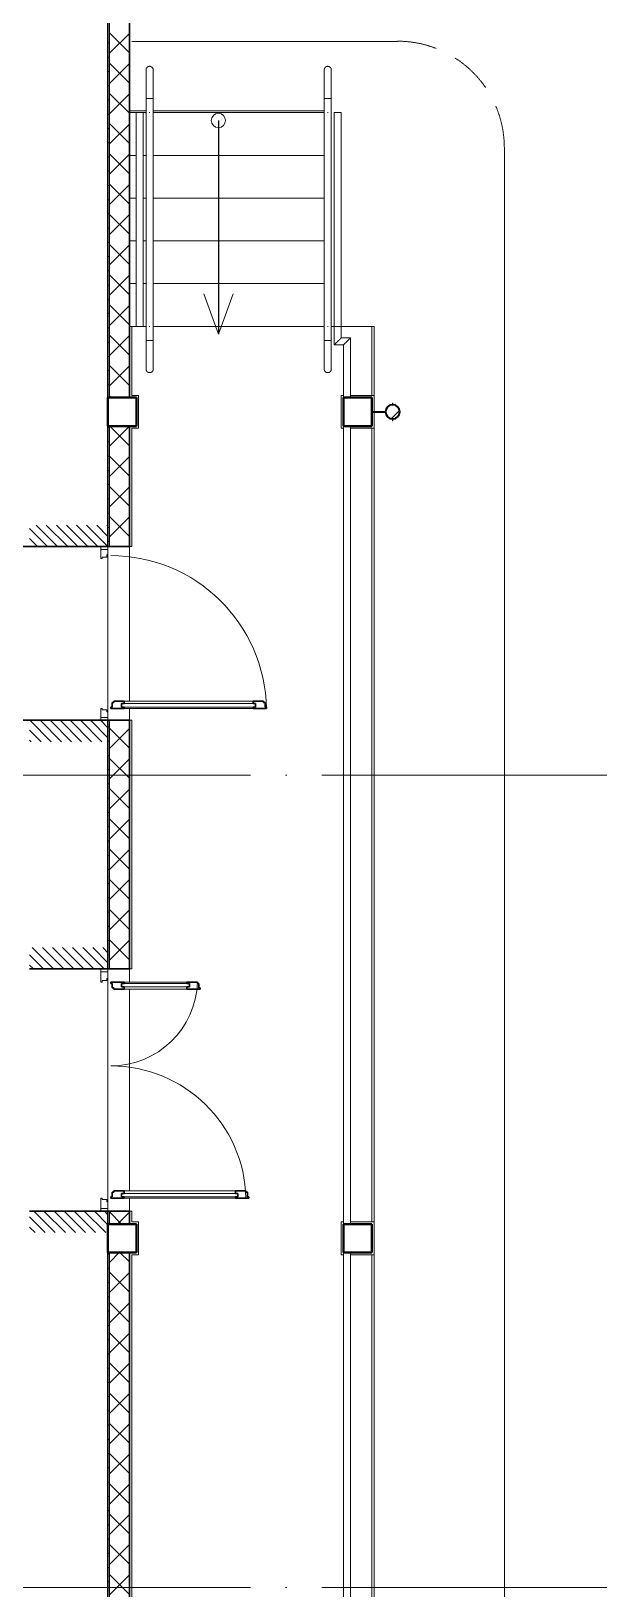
# Model space of a CAD drawing. Header units: millimetres. Extents: x -259809 to 472825, y -397243 to 31861.
# Drawn here: x -4845 to -806, y -337242 to -326310 of the extents above; entities that cross this region are included whole.
import ezdxf

# ---------------------------------------------------------------- set-up
doc = ezdxf.new("R2010")
doc.units = ezdxf.units.MM
for name, pattern in [('ADSK_Линия сетки', [25, 20, -2.5, 0, -2.5]), ('ADSK_Сверху', [450, 300, -150]), ('ADSK_Штриховая_ш2 п1_5', [4.5, 3, -1.5])]:
    doc.linetypes.add(name, pattern=pattern)
for name, color, linetype, lineweight in [('Аннотация', 252, 'Continuous', 18), ('Двери', 252, 'Continuous', 9), ('Лестницы', 252, 'Continuous', 9), ('Линии', 7, 'Continuous', 9), ('Несущие колонны', 252, 'Continuous', 18), ('Обобщенные модели', 252, 'Continuous', 18), ('Ограждение', 252, 'Continuous', 9), ('Оси', 252, 'Continuous', 9), ('Перекрытие', 252, 'Continuous', 18), ('Стены внутренние', 252, 'Continuous', 18), ('Стены наружные', 252, 'Continuous', 18), ('Стены штриховка', 7, 'Continuous', 9)]:
    doc.layers.add(name, color=color, linetype=linetype, lineweight=lineweight)
doc.layers.add('Двери открывание', color=7, linetype='Continuous', lineweight=9, true_color=0xc0c0c0)
doc.layers.add('Узлы', color=252, linetype='Continuous')

# ---------------------------------------------------------------- blocks, each defined once
blk = doc.blocks.new('1 этаж')
at = {"layer": 'Двери', "lineweight": 18, "true_color": 0x636466}
h = blk.add_hatch(dxfattribs=at)
h.set_pattern_fill('FP_2', color=251, angle=-90, style=0, pattern_type=2)
h.set_pattern_definition([(315, (-4580.8, 22274.687), (35.3553, 35.3553), [])])
h.paths.add_polyline_path([(-4856, 21390), (-4306, 21390), (-4306, 21540), (-4856, 21540)])
h.paths.add_polyline_path([(-4856, 22760), (-4306, 22760), (-4306, 22910), (-4856, 22910)])
h = blk.add_hatch(dxfattribs=at)
h.set_pattern_fill('FP_2', color=251, angle=-90, style=0, pattern_type=2)
h.set_pattern_definition([(315, (-4580.8, 19069.687), (35.3553, 35.3553), [])])
h.paths.add_polyline_path([(-4856, 17945), (-4306, 17945), (-4306, 18095), (-4856, 18095)])
h.paths.add_polyline_path([(-4341, 19795), (-4306, 19795), (-4306, 19945), (-4856, 19945), (-4856, 19795)])
at = {"layer": 'Обобщенные модели', "lineweight": 9, "true_color": 0x636466}
h = blk.add_hatch(dxfattribs=at)
h.set_pattern_fill('FP_7', color=251, style=0, pattern_type=2)
h.set_pattern_definition([(45, (-32119.82, 94.42), (-106.066, 106.066), [])])
h.paths.add_polyline_path([(-2309, 23655), (-2296, 23656), (-2284, 23661), (-2273, 23669), (-2266, 23680), (-2261, 23692), (-2259, 23705), (-2261, 23718), (-2266, 23730), (-2273, 23740), (-2284, 23748), (-2296, 23753), (-2309, 23755), (-2322, 23753), (-2334, 23748), (-2344, 23740), (-2352, 23730), (-2357, 23718), (-2359, 23705), (-2357, 23692), (-2352, 23680), (-2344, 23669), (-2334, 23661), (-2322, 23656)])
at = {"layer": 'Аннотация', "color": 251, "lineweight": 20, "true_color": 0x636466}
for q in [(-3633, 24532), (-3428, 24532)]:
    blk.add_line((-3531, 24250), q, dxfattribs=at)
blk.add_circle((-3531, 25750), 50, dxfattribs=at)
at = {"layer": 'Двери', "color": 251, "linetype": 'ADSK_Штриховая_ш2 п1_5', "true_color": 0x636466}
for p, q in [((-4306, 22760), (-4306, 22910)), ((-4856, 22760), (-4306, 22760)), ((-4306, 21540), (-4856, 21540)), ((-4306, 21390), (-4306, 21540)), ((-4306, 19795), (-4306, 19945)), ((-4856, 19795), (-4306, 19795)), ((-4306, 18095), (-4856, 18095)), ((-4306, 17945), (-4306, 18095))]:
    blk.add_line(p, q, dxfattribs=at)
at = {"layer": 'Двери', "color": 251, "true_color": 0x636466}
for p, q in [((-4306, 22760), (-4356, 22760)), ((-4356, 22760), (-4356, 22740)), ((-4356, 22740), (-4306, 22740)), ((-4306, 22740), (-4356, 22740)), ((-4356, 22740), (-4356, 22676)), ((-4306, 22740), (-4306, 22760)), ((-4306, 22701), (-4306, 22740)), ((-4356, 22676), (-4347, 22676)), ((-4347, 22676), (-4347, 22686)), ((-4347, 22686), (-4315, 22686)), ((-4315, 22686), (-4315, 22701)), ((-4315, 22701), (-4306, 22701)), ((-4210, 21657), (-3270, 21657)), ((-4210, 21633), (-4210, 21657)), ((-3288, 21674), (-4192, 21674)), ((-3270, 21657), (-3270, 21633)), ((-4347, 21624), (-4356, 21624)), ((-4356, 21624), (-4356, 21560)), ((-4306, 21560), (-4356, 21560)), ((-4356, 21560), (-4356, 21540)), ((-4356, 21560), (-4306, 21560)), ((-4356, 21540), (-4306, 21540)), ((-4347, 21614), (-4347, 21624)), ((-4315, 21614), (-4347, 21614)), ((-4315, 21599), (-4315, 21614)), ((-4306, 21599), (-4315, 21599)), ((-4306, 21560), (-4306, 21599)), ((-4306, 21540), (-4306, 21560)), ((-3270, 21633), (-4210, 21633)), ((-4192, 21624), (-3288, 21624)), ((-4306, 19795), (-4356, 19795)), ((-4356, 19795), (-4356, 19775)), ((-4306, 19775), (-4306, 19795)), ((-4356, 19775), (-4306, 19775)), ((-4306, 19775), (-4356, 19775)), ((-4356, 19775), (-4356, 19703)), ((-4356, 19703), (-4347, 19703)), ((-4347, 19703), (-4347, 19713)), ((-4347, 19713), (-4315, 19713)), ((-4315, 19713), (-4315, 19728)), ((-4315, 19728), (-4306, 19728)), ((-4306, 19728), (-4306, 19775)), ((-4210, 19694), (-4210, 19670)), ((-3734, 19694), (-4210, 19694)), ((-3752, 19703), (-4192, 19703)), ((-3734, 19670), (-3734, 19694)), ((-4210, 19670), (-3734, 19670)), ((-4192, 19653), (-3752, 19653)), ((-4347, 18187), (-4356, 18187)), ((-4356, 18187), (-4356, 18115)), ((-4347, 18177), (-4347, 18187)), ((-4315, 18177), (-4347, 18177)), ((-4315, 18162), (-4315, 18177)), ((-4306, 18162), (-4315, 18162)), ((-4306, 18115), (-4306, 18162)), ((-4210, 18220), (-3394, 18220)), ((-4210, 18196), (-4210, 18220)), ((-3394, 18196), (-4210, 18196)), ((-3412, 18237), (-4192, 18237)), ((-4192, 18187), (-3412, 18187)), ((-3394, 18220), (-3394, 18196)), ((-4306, 18115), (-4356, 18115)), ((-4356, 18115), (-4356, 18095)), ((-4356, 18115), (-4306, 18115)), ((-4356, 18095), (-4306, 18095)), ((-4306, 18095), (-4306, 18115))]:
    blk.add_line(p, q, dxfattribs=at)
at = {"layer": 'Двери', "color": 251, "lineweight": 30, "true_color": 0x636466}
for p, q in [((-4276, 21665), (-4276, 21633)), ((-4266, 21665), (-4276, 21665)), ((-4192, 21674), (-4266, 21674)), ((-4266, 21674), (-4266, 21665)), ((-4192, 21657), (-4210, 21657)), ((-4210, 21657), (-4210, 21633)), ((-4192, 21674), (-4192, 21657)), ((-3214, 21674), (-3288, 21674)), ((-3288, 21674), (-3288, 21657)), ((-3288, 21657), (-3270, 21657)), ((-3270, 21657), (-3270, 21633)), ((-3214, 21665), (-3214, 21674)), ((-3204, 21665), (-3214, 21665)), ((-3204, 21633), (-3204, 21665)), ((-4276, 21633), (-4286, 21633)), ((-4286, 21633), (-4286, 21624)), ((-4286, 21624), (-4192, 21624)), ((-4210, 21633), (-4192, 21633)), ((-4192, 21633), (-4192, 21624)), ((-3288, 21633), (-3288, 21624)), ((-3270, 21633), (-3288, 21633)), ((-3288, 21624), (-3194, 21624)), ((-3194, 21633), (-3204, 21633)), ((-3194, 21624), (-3194, 21633)), ((-4192, 19703), (-4286, 19703)), ((-4286, 19703), (-4286, 19694)), ((-4286, 19694), (-4276, 19694)), ((-4276, 19694), (-4276, 19662)), ((-4210, 19694), (-4192, 19694)), ((-4210, 19670), (-4210, 19694)), ((-4192, 19694), (-4192, 19703)), ((-3678, 19703), (-3752, 19703)), ((-3752, 19694), (-3752, 19703)), ((-3734, 19694), (-3752, 19694)), ((-3734, 19670), (-3734, 19694)), ((-3678, 19694), (-3678, 19703)), ((-3668, 19694), (-3678, 19694)), ((-3668, 19662), (-3668, 19694)), ((-4276, 19662), (-4266, 19662)), ((-4266, 19662), (-4266, 19653)), ((-4266, 19653), (-4192, 19653)), ((-4192, 19670), (-4210, 19670)), ((-4192, 19653), (-4192, 19670)), ((-3752, 19670), (-3734, 19670)), ((-3752, 19653), (-3752, 19670)), ((-3752, 19653), (-3658, 19653)), ((-3658, 19662), (-3668, 19662)), ((-3658, 19653), (-3658, 19662)), ((-4276, 18196), (-4286, 18196)), ((-4286, 18196), (-4286, 18187)), ((-4286, 18187), (-4192, 18187)), ((-4276, 18228), (-4276, 18196)), ((-4266, 18228), (-4276, 18228)), ((-4192, 18237), (-4266, 18237)), ((-4266, 18237), (-4266, 18228)), ((-4192, 18220), (-4210, 18220)), ((-4210, 18220), (-4210, 18196)), ((-4210, 18196), (-4192, 18196)), ((-4192, 18237), (-4192, 18220)), ((-4192, 18196), (-4192, 18187)), ((-3338, 18237), (-3412, 18237)), ((-3412, 18237), (-3412, 18220)), ((-3412, 18220), (-3394, 18220)), ((-3412, 18196), (-3412, 18187)), ((-3394, 18196), (-3412, 18196)), ((-3412, 18187), (-3318, 18187)), ((-3394, 18220), (-3394, 18196)), ((-3338, 18228), (-3338, 18237)), ((-3328, 18228), (-3338, 18228)), ((-3328, 18196), (-3328, 18228)), ((-3318, 18196), (-3328, 18196)), ((-3318, 18187), (-3318, 18196))]:
    blk.add_line(p, q, dxfattribs=at)
at = {"layer": 'Двери открывание', "color": 251, "true_color": 0x636466}
for centre, radius, start, end in [((-4286, 21604), 1092, 1.0494, 90), ((-4286, 19723), 608, 270, 358.1149), ((-4286, 18167), 948, 1.2089, 90)]:
    blk.add_arc(centre, radius, start, end, dxfattribs=at)
at = {"layer": 'Лестницы', "color": 251, "true_color": 0x636466}
for p, q in [((-4109, 25505), (-4154, 25505)), ((-4109, 25505), (-4154, 25505)), ((-4039, 25505), (-4059, 25505)), ((-4039, 25505), (-4059, 25505)), ((-2789, 25505), (-3989, 25505)), ((-2789, 25505), (-3989, 25505)), ((-4109, 25205), (-4154, 25205)), ((-4109, 25205), (-4154, 25205)), ((-4039, 25205), (-4059, 25205)), ((-4039, 25205), (-4059, 25205)), ((-2789, 25205), (-3989, 25205)), ((-2789, 25205), (-3989, 25205)), ((-4109, 24905), (-4154, 24905)), ((-4109, 24905), (-4154, 24905)), ((-4039, 24905), (-4059, 24905)), ((-4039, 24905), (-4059, 24905)), ((-2789, 24905), (-3989, 24905)), ((-2789, 24905), (-3989, 24905)), ((-4109, 24605), (-4154, 24605)), ((-4109, 24605), (-4154, 24605)), ((-4039, 24605), (-4059, 24605)), ((-4039, 24605), (-4059, 24605)), ((-2789, 24605), (-3989, 24605)), ((-2789, 24605), (-3989, 24605)), ((-4109, 24305), (-4139, 24305)), ((-4039, 24305), (-4059, 24305)), ((-2789, 24305), (-3989, 24305))]:
    blk.add_line(p, q, dxfattribs=at)
at = {"layer": 'Линии', "color": 251, "linetype": 'ADSK_Сверху', "ltscale": 100, "true_color": 0x636466}
for p, q in [((-2274, 26305), (-4139, 26305)), ((-1525, 10755), (-1525, 25557))]:
    blk.add_line(p, q, dxfattribs=at)
at = {"layer": 'Линии', "color": 251, "linetype": 'ADSK_Сверху', "true_color": 0x636466}
blk.add_arc((-2274, 25557), 749, 0, 90, dxfattribs=at)
at = {"layer": 'Несущие колонны', "color": 251, "lineweight": 40, "true_color": 0x636466}
for p, q in [((-4106, 23805), (-4306, 23805)), ((-4306, 23805), (-4306, 23605)), ((-4306, 23805), (-4106, 23805)), ((-4306, 23605), (-4306, 23805)), ((-4106, 23605), (-4106, 23805)), ((-4106, 23805), (-4106, 23605)), ((-2454, 23805), (-2654, 23805)), ((-2654, 23805), (-2654, 23605)), ((-2654, 23805), (-2454, 23805)), ((-2654, 23605), (-2654, 23805)), ((-2454, 23605), (-2454, 23805)), ((-2454, 23805), (-2454, 23605)), ((-4306, 23605), (-4106, 23605)), ((-4106, 23605), (-4306, 23605)), ((-2654, 23605), (-2454, 23605)), ((-2454, 23605), (-2654, 23605)), ((-4106, 18005), (-4306, 18005)), ((-4306, 18005), (-4306, 17805)), ((-4306, 18005), (-4106, 18005)), ((-4306, 17945), (-4306, 18005)), ((-4306, 17805), (-4306, 17945)), ((-4106, 17805), (-4106, 18005)), ((-4106, 18005), (-4106, 17805)), ((-2454, 18005), (-2654, 18005)), ((-2654, 18005), (-2654, 17805)), ((-2654, 18005), (-2454, 18005)), ((-2654, 17805), (-2654, 18005)), ((-2454, 17805), (-2454, 18005)), ((-2454, 18005), (-2454, 17805)), ((-4306, 17805), (-4106, 17805)), ((-4106, 17805), (-4306, 17805)), ((-2654, 17805), (-2454, 17805)), ((-2454, 17805), (-2654, 17805))]:
    blk.add_line(p, q, dxfattribs=at)
at = {"layer": 'Обобщенные модели', "color": 251, "true_color": 0x636466}
for p, q in [((-2308, 23767), (-2310, 23767)), ((-2310, 23767), (-2310, 23757)), ((-2308, 23767), (-2310, 23767)), ((-2310, 23767), (-2310, 23757)), ((-2308, 23767), (-2310, 23767)), ((-2310, 23767), (-2310, 23757)), ((-2308, 23767), (-2310, 23767)), ((-2310, 23767), (-2310, 23757)), ((-2310, 23755), (-2310, 23757)), ((-2308, 23755), (-2310, 23755)), ((-2308, 23757), (-2308, 23767)), ((-2308, 23757), (-2308, 23767)), ((-2308, 23757), (-2308, 23767)), ((-2308, 23757), (-2308, 23767)), ((-2308, 23757), (-2308, 23755)), ((-2361, 23708), (-2454, 23708)), ((-2454, 23701), (-2361, 23701)), ((-2361, 23706), (-2361, 23708)), ((-2361, 23701), (-2361, 23704)), ((-2310, 23653), (-2310, 23655)), ((-2310, 23655), (-2308, 23655)), ((-2310, 23653), (-2310, 23643)), ((-2310, 23653), (-2310, 23643)), ((-2310, 23653), (-2310, 23643)), ((-2310, 23653), (-2310, 23643)), ((-2310, 23643), (-2308, 23643)), ((-2310, 23643), (-2308, 23643)), ((-2310, 23643), (-2308, 23643)), ((-2310, 23643), (-2308, 23643)), ((-2308, 23655), (-2308, 23653)), ((-2308, 23643), (-2308, 23653)), ((-2308, 23643), (-2308, 23653)), ((-2308, 23643), (-2308, 23653)), ((-2308, 23643), (-2308, 23653))]:
    blk.add_line(p, q, dxfattribs=at)
for start, end in [(0, 180), (180, 0)]:
    blk.add_arc((-2309, 23705), 52, start, end, dxfattribs=at)
at = {"layer": 'Обобщенные модели', "color": 251, "lineweight": 40, "true_color": 0x636466}
for start, end in [(0, 180), (180, 0)]:
    blk.add_arc((-2309, 23705), 50, start, end, dxfattribs=at)
at = {"layer": 'Ограждение', "color": 251, "true_color": 0x636466}
for p, q in [((-4109, 25805), (-4059, 25805)), ((-4109, 25805), (-4109, 24305)), ((-4059, 25805), (-4059, 24305)), ((-4039, 25905), (-4039, 25804)), ((-3989, 25905), (-4039, 25905)), ((-4039, 25905), (-4039, 25805)), ((-4039, 25805), (-4039, 24305)), ((-4011, 25905), (-4016, 25905)), ((-4016, 25905), (-4014, 25905)), ((-4014, 25905), (-4011, 25905)), ((-3989, 25804), (-3989, 25905)), ((-3989, 25905), (-3989, 25805)), ((-3989, 25805), (-3989, 24305)), ((-2789, 25905), (-2789, 25804)), ((-2739, 25905), (-2789, 25905)), ((-2789, 25905), (-2789, 25805)), ((-2789, 25805), (-2789, 24305)), ((-2761, 25905), (-2766, 25905)), ((-2766, 25905), (-2764, 25905)), ((-2764, 25905), (-2761, 25905)), ((-2739, 25804), (-2739, 25905)), ((-2739, 25905), (-2739, 25805)), ((-2739, 25805), (-2739, 24305)), ((-2719, 25805), (-2669, 25805)), ((-2719, 25805), (-2719, 24305)), ((-2669, 25805), (-2669, 24305)), ((-4039, 25799), (-4039, 24299)), ((-3989, 24299), (-3989, 25799)), ((-2789, 25799), (-2789, 24299)), ((-2739, 24299), (-2739, 25799)), ((-4059, 24305), (-4109, 24305)), ((-4039, 24305), (-4039, 24205)), ((-4039, 24299), (-4039, 24205)), ((-3989, 24305), (-3989, 24205)), ((-3989, 24205), (-3989, 24299)), ((-2789, 24305), (-2789, 24205)), ((-2789, 24299), (-2789, 24205)), ((-2739, 24305), (-2739, 24205)), ((-2739, 24205), (-2739, 24299)), ((-2719, 24305), (-2719, 24175)), ((-2669, 24305), (-2719, 24305)), ((-2669, 24225), (-2669, 24305)), ((-3989, 24205), (-4039, 24205)), ((-4016, 24205), (-4011, 24205)), ((-4014, 24205), (-4016, 24205)), ((-4011, 24205), (-4014, 24205)), ((-2739, 24205), (-2789, 24205)), ((-2766, 24205), (-2761, 24205)), ((-2764, 24205), (-2766, 24205)), ((-2761, 24205), (-2764, 24205)), ((-2719, 24175), (-2654, 24175)), ((-2604, 24225), (-2669, 24225)), ((-2654, 24175), (-2654, 23805)), ((-2604, 23805), (-2604, 24225)), ((-2654, 23605), (-2654, 18005)), ((-2604, 18005), (-2604, 23605)), ((-2654, 17805), (-2654, 13285)), ((-2604, 13285), (-2604, 17805))]:
    blk.add_line(p, q, dxfattribs=at)
at = {"layer": 'Ограждение', "color": 251, "true_color": 0x636466, "flags": 128}
for points in [[(-4039, 26105), (-4039, 26106), (-4039, 26107), (-4039, 26108), (-4038, 26109), (-4038, 26110), (-4038, 26111), (-4038, 26112), (-4038, 26113), (-4037, 26113), (-4037, 26114), (-4036, 26115), (-4036, 26116), (-4035, 26117), (-4035, 26118), (-4034, 26119), (-4034, 26120), (-4033, 26120), (-4033, 26121), (-4032, 26122), (-4031, 26123), (-4030, 26123), (-4030, 26124), (-4029, 26125), (-4028, 26125), (-4027, 26126), (-4026, 26126), (-4026, 26127), (-4025, 26127), (-4024, 26128), (-4023, 26128), (-4022, 26128), (-4021, 26129), (-4020, 26129), (-4019, 26129), (-4018, 26129), (-4017, 26129), (-4016, 26130), (-4015, 26130), (-4014, 26130), (-4014, 26130)], [(-4014, 26130), (-4013, 26130), (-4012, 26130), (-4011, 26130), (-4010, 26129), (-4009, 26129), (-4008, 26129), (-4007, 26129), (-4006, 26128), (-4005, 26128), (-4004, 26128), (-4003, 26127), (-4002, 26127), (-4001, 26126), (-4001, 26126), (-4000, 26125), (-3999, 26125), (-3998, 26124), (-3997, 26123), (-3997, 26123), (-3996, 26122), (-3995, 26121), (-3995, 26121), (-3994, 26120), (-3993, 26119), (-3993, 26118), (-3992, 26117), (-3992, 26116), (-3991, 26116), (-3991, 26115), (-3991, 26114), (-3990, 26113), (-3990, 26112), (-3990, 26111), (-3989, 26110), (-3989, 26109), (-3989, 26108), (-3989, 26107), (-3989, 26106), (-3989, 26105), (-3989, 26105)], [(-2789, 26105), (-2789, 26106), (-2789, 26107), (-2789, 26108), (-2788, 26109), (-2788, 26110), (-2788, 26111), (-2788, 26112), (-2788, 26113), (-2787, 26113), (-2787, 26114), (-2786, 26115), (-2786, 26116), (-2785, 26117), (-2785, 26118), (-2784, 26119), (-2784, 26120), (-2783, 26120), (-2783, 26121), (-2782, 26122), (-2781, 26123), (-2780, 26123), (-2780, 26124), (-2779, 26125), (-2778, 26125), (-2777, 26126), (-2776, 26126), (-2776, 26127), (-2775, 26127), (-2774, 26128), (-2773, 26128), (-2772, 26128), (-2771, 26129), (-2770, 26129), (-2769, 26129), (-2768, 26129), (-2767, 26129), (-2766, 26130), (-2765, 26130), (-2764, 26130), (-2764, 26130)], [(-2764, 26130), (-2763, 26130), (-2762, 26130), (-2761, 26130), (-2760, 26129), (-2759, 26129), (-2758, 26129), (-2757, 26129), (-2756, 26128), (-2755, 26128), (-2754, 26128), (-2753, 26127), (-2752, 26127), (-2751, 26126), (-2751, 26126), (-2750, 26125), (-2749, 26125), (-2748, 26124), (-2747, 26123), (-2747, 26123), (-2746, 26122), (-2745, 26121), (-2745, 26121), (-2744, 26120), (-2743, 26119), (-2743, 26118), (-2742, 26117), (-2742, 26116), (-2741, 26116), (-2741, 26115), (-2741, 26114), (-2740, 26113), (-2740, 26112), (-2740, 26111), (-2739, 26110), (-2739, 26109), (-2739, 26108), (-2739, 26107), (-2739, 26106), (-2739, 26105), (-2739, 26105)], [(-4039, 25905), (-4039, 25913), (-4039, 25921), (-4039, 25929), (-4039, 25937), (-4039, 25944), (-4039, 25952), (-4039, 25960), (-4039, 25968), (-4039, 25975), (-4039, 25983), (-4039, 25990), (-4039, 25997), (-4039, 26004), (-4039, 26011), (-4039, 26018), (-4039, 26024), (-4039, 26030), (-4039, 26037), (-4039, 26042), (-4039, 26048), (-4039, 26054), (-4039, 26059), (-4039, 26064), (-4039, 26069), (-4039, 26073), (-4039, 26077), (-4039, 26081), (-4039, 26085), (-4039, 26088), (-4039, 26091), (-4039, 26094), (-4039, 26096), (-4039, 26098), (-4039, 26100), (-4039, 26102), (-4039, 26103), (-4039, 26104), (-4039, 26104), (-4039, 26105), (-4039, 26105)], [(-4039, 26105), (-4039, 26105), (-4039, 26104), (-4039, 26103), (-4039, 26102), (-4039, 26101), (-4039, 26099), (-4039, 26097), (-4039, 26095), (-4039, 26092), (-4039, 26089), (-4039, 26086), (-4039, 26082), (-4039, 26078), (-4039, 26074), (-4039, 26070), (-4039, 26065), (-4039, 26060), (-4039, 26055), (-4039, 26050), (-4039, 26044), (-4039, 26038), (-4039, 26032), (-4039, 26026), (-4039, 26019), (-4039, 26013), (-4039, 26006), (-4039, 25999), (-4039, 25992), (-4039, 25985), (-4039, 25977), (-4039, 25970), (-4039, 25962), (-4039, 25954), (-4039, 25947), (-4039, 25939), (-4039, 25931), (-4039, 25923), (-4039, 25915), (-4039, 25907), (-4039, 25905)], [(-3989, 25905), (-3989, 25913), (-3989, 25921), (-3989, 25929), (-3989, 25937), (-3989, 25944), (-3989, 25952), (-3989, 25960), (-3989, 25968), (-3989, 25975), (-3989, 25983), (-3989, 25990), (-3989, 25997), (-3989, 26004), (-3989, 26011), (-3989, 26018), (-3989, 26024), (-3989, 26030), (-3989, 26037), (-3989, 26042), (-3989, 26048), (-3989, 26054), (-3989, 26059), (-3989, 26064), (-3989, 26069), (-3989, 26073), (-3989, 26077), (-3989, 26081), (-3989, 26085), (-3989, 26088), (-3989, 26091), (-3989, 26094), (-3989, 26096), (-3989, 26098), (-3989, 26100), (-3989, 26102), (-3989, 26103), (-3989, 26104), (-3989, 26104), (-3989, 26105), (-3989, 26105)], [(-3989, 26105), (-3989, 26105), (-3989, 26104), (-3989, 26103), (-3989, 26102), (-3989, 26101), (-3989, 26099), (-3989, 26097), (-3989, 26095), (-3989, 26092), (-3989, 26089), (-3989, 26086), (-3989, 26082), (-3989, 26078), (-3989, 26074), (-3989, 26070), (-3989, 26065), (-3989, 26060), (-3989, 26055), (-3989, 26050), (-3989, 26044), (-3989, 26038), (-3989, 26032), (-3989, 26026), (-3989, 26019), (-3989, 26013), (-3989, 26006), (-3989, 25999), (-3989, 25992), (-3989, 25985), (-3989, 25977), (-3989, 25970), (-3989, 25962), (-3989, 25954), (-3989, 25947), (-3989, 25939), (-3989, 25931), (-3989, 25923), (-3989, 25915), (-3989, 25907), (-3989, 25905)], [(-2789, 25905), (-2789, 25913), (-2789, 25921), (-2789, 25929), (-2789, 25937), (-2789, 25944), (-2789, 25952), (-2789, 25960), (-2789, 25968), (-2789, 25975), (-2789, 25983), (-2789, 25990), (-2789, 25997), (-2789, 26004), (-2789, 26011), (-2789, 26018), (-2789, 26024), (-2789, 26030), (-2789, 26037), (-2789, 26042), (-2789, 26048), (-2789, 26054), (-2789, 26059), (-2789, 26064), (-2789, 26069), (-2789, 26073), (-2789, 26077), (-2789, 26081), (-2789, 26085), (-2789, 26088), (-2789, 26091), (-2789, 26094), (-2789, 26096), (-2789, 26098), (-2789, 26100), (-2789, 26102), (-2789, 26103), (-2789, 26104), (-2789, 26104), (-2789, 26105), (-2789, 26105)], [(-2789, 26105), (-2789, 26105), (-2789, 26104), (-2789, 26103), (-2789, 26102), (-2789, 26101), (-2789, 26099), (-2789, 26097), (-2789, 26095), (-2789, 26092), (-2789, 26089), (-2789, 26086), (-2789, 26082), (-2789, 26078), (-2789, 26074), (-2789, 26070), (-2789, 26065), (-2789, 26060), (-2789, 26055), (-2789, 26050), (-2789, 26044), (-2789, 26038), (-2789, 26032), (-2789, 26026), (-2789, 26019), (-2789, 26013), (-2789, 26006), (-2789, 25999), (-2789, 25992), (-2789, 25985), (-2789, 25977), (-2789, 25970), (-2789, 25962), (-2789, 25954), (-2789, 25947), (-2789, 25939), (-2789, 25931), (-2789, 25923), (-2789, 25915), (-2789, 25907), (-2789, 25905)], [(-2739, 25905), (-2739, 25913), (-2739, 25921), (-2739, 25929), (-2739, 25937), (-2739, 25944), (-2739, 25952), (-2739, 25960), (-2739, 25968), (-2739, 25975), (-2739, 25983), (-2739, 25990), (-2739, 25997), (-2739, 26004), (-2739, 26011), (-2739, 26018), (-2739, 26024), (-2739, 26030), (-2739, 26037), (-2739, 26042), (-2739, 26048), (-2739, 26054), (-2739, 26059), (-2739, 26064), (-2739, 26069), (-2739, 26073), (-2739, 26077), (-2739, 26081), (-2739, 26085), (-2739, 26088), (-2739, 26091), (-2739, 26094), (-2739, 26096), (-2739, 26098), (-2739, 26100), (-2739, 26102), (-2739, 26103), (-2739, 26104), (-2739, 26104), (-2739, 26105), (-2739, 26105)], [(-2739, 26105), (-2739, 26105), (-2739, 26104), (-2739, 26103), (-2739, 26102), (-2739, 26101), (-2739, 26099), (-2739, 26097), (-2739, 26095), (-2739, 26092), (-2739, 26089), (-2739, 26086), (-2739, 26082), (-2739, 26078), (-2739, 26074), (-2739, 26070), (-2739, 26065), (-2739, 26060), (-2739, 26055), (-2739, 26050), (-2739, 26044), (-2739, 26038), (-2739, 26032), (-2739, 26026), (-2739, 26019), (-2739, 26013), (-2739, 26006), (-2739, 25999), (-2739, 25992), (-2739, 25985), (-2739, 25977), (-2739, 25970), (-2739, 25962), (-2739, 25954), (-2739, 25947), (-2739, 25939), (-2739, 25931), (-2739, 25923), (-2739, 25915), (-2739, 25907), (-2739, 25905)], [(-4039, 24205), (-4039, 24197), (-4039, 24189), (-4039, 24181), (-4039, 24173), (-4039, 24165), (-4039, 24157), (-4039, 24149), (-4039, 24142), (-4039, 24134), (-4039, 24127), (-4039, 24119), (-4039, 24112), (-4039, 24105), (-4039, 24098), (-4039, 24092), (-4039, 24085), (-4039, 24079), (-4039, 24073), (-4039, 24067), (-4039, 24061), (-4039, 24056), (-4039, 24051), (-4039, 24046), (-4039, 24041), (-4039, 24036), (-4039, 24032), (-4039, 24028), (-4039, 24025), (-4039, 24021), (-4039, 24018), (-4039, 24016), (-4039, 24013), (-4039, 24011), (-4039, 24009), (-4039, 24008), (-4039, 24006), (-4039, 24006), (-4039, 24005), (-4039, 24005), (-4039, 24005)], [(-4039, 24005), (-4039, 24005), (-4039, 24005), (-4039, 24006), (-4039, 24007), (-4039, 24009), (-4039, 24010), (-4039, 24012), (-4039, 24015), (-4039, 24018), (-4039, 24020), (-4039, 24024), (-4039, 24027), (-4039, 24031), (-4039, 24035), (-4039, 24040), (-4039, 24044), (-4039, 24049), (-4039, 24054), (-4039, 24060), (-4039, 24065), (-4039, 24071), (-4039, 24077), (-4039, 24084), (-4039, 24090), (-4039, 24097), (-4039, 24103), (-4039, 24110), (-4039, 24118), (-4039, 24125), (-4039, 24132), (-4039, 24140), (-4039, 24147), (-4039, 24155), (-4039, 24163), (-4039, 24171), (-4039, 24179), (-4039, 24187), (-4039, 24195), (-4039, 24203), (-4039, 24205)], [(-3989, 24205), (-3989, 24197), (-3989, 24189), (-3989, 24181), (-3989, 24173), (-3989, 24165), (-3989, 24157), (-3989, 24149), (-3989, 24142), (-3989, 24134), (-3989, 24127), (-3989, 24119), (-3989, 24112), (-3989, 24105), (-3989, 24098), (-3989, 24092), (-3989, 24085), (-3989, 24079), (-3989, 24073), (-3989, 24067), (-3989, 24061), (-3989, 24056), (-3989, 24051), (-3989, 24046), (-3989, 24041), (-3989, 24036), (-3989, 24032), (-3989, 24028), (-3989, 24025), (-3989, 24021), (-3989, 24018), (-3989, 24016), (-3989, 24013), (-3989, 24011), (-3989, 24009), (-3989, 24008), (-3989, 24006), (-3989, 24006), (-3989, 24005), (-3989, 24005), (-3989, 24005)], [(-3989, 24005), (-3989, 24005), (-3989, 24005), (-3989, 24006), (-3989, 24007), (-3989, 24009), (-3989, 24010), (-3989, 24012), (-3989, 24015), (-3989, 24018), (-3989, 24020), (-3989, 24024), (-3989, 24027), (-3989, 24031), (-3989, 24035), (-3989, 24040), (-3989, 24044), (-3989, 24049), (-3989, 24054), (-3989, 24060), (-3989, 24065), (-3989, 24071), (-3989, 24077), (-3989, 24084), (-3989, 24090), (-3989, 24097), (-3989, 24103), (-3989, 24110), (-3989, 24118), (-3989, 24125), (-3989, 24132), (-3989, 24140), (-3989, 24147), (-3989, 24155), (-3989, 24163), (-3989, 24171), (-3989, 24179), (-3989, 24187), (-3989, 24195), (-3989, 24203), (-3989, 24205)], [(-2789, 24205), (-2789, 24197), (-2789, 24189), (-2789, 24181), (-2789, 24173), (-2789, 24165), (-2789, 24157), (-2789, 24149), (-2789, 24142), (-2789, 24134), (-2789, 24127), (-2789, 24119), (-2789, 24112), (-2789, 24105), (-2789, 24098), (-2789, 24092), (-2789, 24085), (-2789, 24079), (-2789, 24073), (-2789, 24067), (-2789, 24061), (-2789, 24056), (-2789, 24051), (-2789, 24046), (-2789, 24041), (-2789, 24036), (-2789, 24032), (-2789, 24028), (-2789, 24025), (-2789, 24021), (-2789, 24018), (-2789, 24016), (-2789, 24013), (-2789, 24011), (-2789, 24009), (-2789, 24008), (-2789, 24006), (-2789, 24006), (-2789, 24005), (-2789, 24005), (-2789, 24005)], [(-2789, 24005), (-2789, 24005), (-2789, 24005), (-2789, 24006), (-2789, 24007), (-2789, 24009), (-2789, 24010), (-2789, 24012), (-2789, 24015), (-2789, 24018), (-2789, 24020), (-2789, 24024), (-2789, 24027), (-2789, 24031), (-2789, 24035), (-2789, 24040), (-2789, 24044), (-2789, 24049), (-2789, 24054), (-2789, 24060), (-2789, 24065), (-2789, 24071), (-2789, 24077), (-2789, 24084), (-2789, 24090), (-2789, 24097), (-2789, 24103), (-2789, 24110), (-2789, 24118), (-2789, 24125), (-2789, 24132), (-2789, 24140), (-2789, 24147), (-2789, 24155), (-2789, 24163), (-2789, 24171), (-2789, 24179), (-2789, 24187), (-2789, 24195), (-2789, 24203), (-2789, 24205)], [(-2739, 24205), (-2739, 24197), (-2739, 24189), (-2739, 24181), (-2739, 24173), (-2739, 24165), (-2739, 24157), (-2739, 24149), (-2739, 24142), (-2739, 24134), (-2739, 24127), (-2739, 24119), (-2739, 24112), (-2739, 24105), (-2739, 24098), (-2739, 24092), (-2739, 24085), (-2739, 24079), (-2739, 24073), (-2739, 24067), (-2739, 24061), (-2739, 24056), (-2739, 24051), (-2739, 24046), (-2739, 24041), (-2739, 24036), (-2739, 24032), (-2739, 24028), (-2739, 24025), (-2739, 24021), (-2739, 24018), (-2739, 24016), (-2739, 24013), (-2739, 24011), (-2739, 24009), (-2739, 24008), (-2739, 24006), (-2739, 24006), (-2739, 24005), (-2739, 24005), (-2739, 24005)], [(-2739, 24005), (-2739, 24005), (-2739, 24005), (-2739, 24006), (-2739, 24007), (-2739, 24009), (-2739, 24010), (-2739, 24012), (-2739, 24015), (-2739, 24018), (-2739, 24020), (-2739, 24024), (-2739, 24027), (-2739, 24031), (-2739, 24035), (-2739, 24040), (-2739, 24044), (-2739, 24049), (-2739, 24054), (-2739, 24060), (-2739, 24065), (-2739, 24071), (-2739, 24077), (-2739, 24084), (-2739, 24090), (-2739, 24097), (-2739, 24103), (-2739, 24110), (-2739, 24118), (-2739, 24125), (-2739, 24132), (-2739, 24140), (-2739, 24147), (-2739, 24155), (-2739, 24163), (-2739, 24171), (-2739, 24179), (-2739, 24187), (-2739, 24195), (-2739, 24203), (-2739, 24205)], [(-4014, 23980), (-4015, 23980), (-4016, 23980), (-4017, 23980), (-4018, 23980), (-4019, 23980), (-4020, 23980), (-4021, 23981), (-4022, 23981), (-4023, 23981), (-4024, 23982), (-4024, 23982), (-4025, 23983), (-4026, 23983), (-4027, 23984), (-4028, 23984), (-4029, 23985), (-4030, 23985), (-4030, 23986), (-4031, 23987), (-4032, 23987), (-4032, 23988), (-4033, 23989), (-4034, 23990), (-4034, 23990), (-4035, 23991), (-4035, 23992), (-4036, 23993), (-4036, 23994), (-4037, 23995), (-4037, 23996), (-4037, 23997), (-4038, 23998), (-4038, 23998), (-4038, 23999), (-4038, 24000), (-4039, 24001), (-4039, 24002), (-4039, 24003), (-4039, 24004), (-4039, 24005)], [(-3989, 24005), (-3989, 24004), (-3989, 24003), (-3989, 24002), (-3989, 24001), (-3989, 24000), (-3990, 23999), (-3990, 23998), (-3990, 23997), (-3990, 23996), (-3991, 23995), (-3991, 23994), (-3992, 23993), (-3992, 23992), (-3993, 23991), (-3993, 23991), (-3994, 23990), (-3994, 23989), (-3995, 23988), (-3996, 23987), (-3996, 23987), (-3997, 23986), (-3998, 23985), (-3999, 23985), (-3999, 23984), (-4000, 23984), (-4001, 23983), (-4002, 23983), (-4003, 23982), (-4004, 23982), (-4005, 23981), (-4006, 23981), (-4007, 23981), (-4008, 23980), (-4009, 23980), (-4010, 23980), (-4011, 23980), (-4012, 23980), (-4013, 23980), (-4014, 23980), (-4014, 23980)], [(-2764, 23980), (-2765, 23980), (-2766, 23980), (-2767, 23980), (-2768, 23980), (-2769, 23980), (-2770, 23980), (-2771, 23981), (-2772, 23981), (-2773, 23981), (-2774, 23982), (-2774, 23982), (-2775, 23983), (-2776, 23983), (-2777, 23984), (-2778, 23984), (-2779, 23985), (-2780, 23985), (-2780, 23986), (-2781, 23987), (-2782, 23987), (-2782, 23988), (-2783, 23989), (-2784, 23990), (-2784, 23990), (-2785, 23991), (-2785, 23992), (-2786, 23993), (-2786, 23994), (-2787, 23995), (-2787, 23996), (-2787, 23997), (-2788, 23998), (-2788, 23998), (-2788, 23999), (-2788, 24000), (-2789, 24001), (-2789, 24002), (-2789, 24003), (-2789, 24004), (-2789, 24005)], [(-2739, 24005), (-2739, 24004), (-2739, 24003), (-2739, 24002), (-2739, 24001), (-2739, 24000), (-2740, 23999), (-2740, 23998), (-2740, 23997), (-2740, 23996), (-2741, 23995), (-2741, 23994), (-2742, 23993), (-2742, 23992), (-2743, 23991), (-2743, 23991), (-2744, 23990), (-2744, 23989), (-2745, 23988), (-2746, 23987), (-2746, 23987), (-2747, 23986), (-2748, 23985), (-2749, 23985), (-2749, 23984), (-2750, 23984), (-2751, 23983), (-2752, 23983), (-2753, 23982), (-2754, 23982), (-2755, 23981), (-2756, 23981), (-2757, 23981), (-2758, 23980), (-2759, 23980), (-2760, 23980), (-2761, 23980), (-2762, 23980), (-2763, 23980), (-2764, 23980), (-2764, 23980)]]:
    blk.add_lwpolyline(points, dxfattribs=at)
at = {"layer": 'Ограждение', "color": 251, "true_color": 0x636466}
for points in [[(-4016, 25805), (-4015, 25805), (-4014, 25805), (-4012, 25805), (-4012, 25805)], [(-2762, 25805), (-2762, 25805), (-2764, 25805), (-2765, 25805), (-2766, 25805)], [(-4016, 24305), (-4015, 24305), (-4014, 24305), (-4012, 24305), (-4012, 24305)], [(-2766, 24305), (-2765, 24305), (-2764, 24305), (-2762, 24305), (-2762, 24305)]]:
    blk.add_open_spline(points, degree=3, dxfattribs=at)
for points, knots in [([(-2719, 24175), (-2719, 24175), (-2718, 24175), (-2717, 24177), (-2716, 24178), (-2714, 24179), (-2713, 24181), (-2711, 24182), (-2709, 24184), (-2707, 24187), (-2705, 24189), (-2703, 24190), (-2702, 24192), (-2700, 24193), (-2699, 24195), (-2697, 24196), (-2695, 24198), (-2694, 24200), (-2692, 24201), (-2691, 24203), (-2689, 24205), (-2687, 24206), (-2686, 24208), (-2684, 24209), (-2683, 24211), (-2681, 24212), (-2680, 24214), (-2678, 24215), (-2676, 24217), (-2675, 24218), (-2674, 24220), (-2672, 24221), (-2671, 24223), (-2669, 24224), (-2669, 24225), (-2669, 24225)], [0, 0, 0, 0, 0.083333, 0.125, 0.166667, 0.208333, 0.229167, 0.25, 0.291667, 0.333333, 0.354167, 0.375, 0.395833, 0.416667, 0.4375, 0.458333, 0.479167, 0.5, 0.520833, 0.541667, 0.5625, 0.583333, 0.604167, 0.625, 0.645833, 0.666667, 0.6875, 0.708333, 0.75, 0.770833, 0.791667, 0.833333, 0.875, 0.916667, 1, 1, 1, 1]), ([(-2604, 24225), (-2604, 24225), (-2604, 24224), (-2606, 24223), (-2607, 24221), (-2609, 24220), (-2610, 24218), (-2611, 24217), (-2613, 24215), (-2615, 24214), (-2616, 24212), (-2618, 24211), (-2619, 24209), (-2621, 24208), (-2622, 24206), (-2624, 24205), (-2626, 24203), (-2627, 24201), (-2629, 24200), (-2630, 24198), (-2632, 24196), (-2634, 24195), (-2635, 24193), (-2637, 24192), (-2638, 24190), (-2640, 24189), (-2641, 24187), (-2643, 24186), (-2644, 24184), (-2646, 24182), (-2648, 24181), (-2649, 24179), (-2651, 24178), (-2652, 24177), (-2653, 24175), (-2654, 24175), (-2654, 24175)], [-1, -1, -1, -1, -0.916667, -0.875, -0.833333, -0.791667, -0.770833, -0.75, -0.708333, -0.6875, -0.666667, -0.645833, -0.625, -0.604167, -0.583333, -0.5625, -0.541667, -0.520833, -0.5, -0.479167, -0.458333, -0.4375, -0.416667, -0.395833, -0.375, -0.354167, -0.333333, -0.3125, -0.291667, -0.25, -0.229167, -0.208333, -0.166667, -0.125, -0.083333, 0, 0, 0, 0])]:
    blk.add_open_spline(points, degree=3, knots=knots, dxfattribs=at)
at = {"layer": 'Оси', "color": 251, "linetype": 'ADSK_Линия сетки', "ltscale": 100, "true_color": 0x636466}
for p, q in [((-806, 21155), (-72528, 21155)), ((-806, 15455), (-72528, 15455))]:
    blk.add_line(p, q, dxfattribs=at)
at = {"layer": 'Перекрытие', "color": 251, "ltscale": 100, "true_color": 0x636466}
for p, q in [((-4109, 24305), (-4139, 24305)), ((-4039, 24305), (-4059, 24305)), ((-2789, 24305), (-3989, 24305)), ((-2719, 24305), (-2739, 24305)), ((-2454, 24305), (-2669, 24305)), ((-2454, 23820), (-2454, 24305)), ((-2454, 18020), (-2454, 23590)), ((-2454, 13300), (-2454, 17790))]:
    blk.add_line(p, q, dxfattribs=at)
at = {"layer": 'Стены внутренние', "color": 251, "lineweight": 30, "true_color": 0x636466}
for p, q in [((-4154, 27557), (-4154, 23805)), ((-4306, 22760), (-4306, 27405)), ((-4154, 23605), (-4154, 22760)), ((-4956, 22760), (-4306, 22760)), ((-4154, 22760), (-4296, 22760)), ((-4306, 21540), (-4956, 21540)), ((-4306, 19795), (-4306, 21540)), ((-4154, 21540), (-4296, 21540)), ((-4154, 21540), (-4154, 19795)), ((-4856, 19795), (-4306, 19795)), ((-4154, 19795), (-4296, 19795)), ((-4306, 18095), (-4856, 18095)), ((-4306, 14905), (-4306, 18095)), ((-4154, 18095), (-4296, 18095)), ((-4154, 18005), (-4154, 18095)), ((-4154, 14753), (-4154, 17805))]:
    blk.add_line(p, q, dxfattribs=at)
at = {"layer": 'Стены внутренние', "color": 251, "linetype": 'Continuous', "lineweight": 9, "true_color": 0x636466}
for p, q in [((-4156, 26224), (-4296, 26364)), ((-4296, 26221), (-4156, 26361)), ((-4156, 26012), (-4296, 26152)), ((-4296, 26009), (-4156, 26149)), ((-4156, 26206), (-4154, 26206)), ((-4156, 25800), (-4296, 25940)), ((-4296, 25797), (-4156, 25937)), ((-4156, 26002), (-4154, 26002)), ((-4156, 25588), (-4296, 25728)), ((-4296, 25585), (-4156, 25725)), ((-4154, 25732), (-4156, 25736)), ((-4156, 25698), (-4154, 25698)), ((-4156, 25376), (-4296, 25516)), ((-4296, 25373), (-4156, 25513)), ((-4156, 25163), (-4296, 25303)), ((-4296, 25161), (-4156, 25301)), ((-4156, 24951), (-4296, 25091)), ((-4296, 24949), (-4156, 25089)), ((-4156, 25088), (-4154, 25088)), ((-4156, 24739), (-4296, 24879)), ((-4296, 24736), (-4156, 24876)), ((-4156, 24885), (-4154, 24885)), ((-4156, 24527), (-4296, 24667)), ((-4296, 24524), (-4156, 24664)), ((-4156, 24580), (-4154, 24580)), ((-4156, 24315), (-4296, 24455)), ((-4296, 24312), (-4156, 24452)), ((-4156, 24103), (-4296, 24243)), ((-4296, 24100), (-4156, 24240)), ((-4156, 23891), (-4296, 24031)), ((-4296, 23888), (-4156, 24028)), ((-4156, 23970), (-4154, 23970)), ((-4154, 23848), (-4156, 23844)), ((-4282, 23805), (-4296, 23818)), ((-4167, 23805), (-4156, 23816)), ((-4296, 23464), (-4156, 23604)), ((-4156, 23466), (-4294, 23605)), ((-4156, 23254), (-4296, 23394)), ((-4156, 23462), (-4154, 23462)), ((-4296, 23252), (-4156, 23392)), ((-4156, 23042), (-4296, 23182)), ((-4296, 23039), (-4156, 23179)), ((-4156, 22830), (-4296, 22970)), ((-4296, 22827), (-4156, 22967)), ((-4154, 23035), (-4156, 23032)), ((-4156, 22853), (-4154, 22853)), ((-4156, 21345), (-4296, 21485)), ((-4296, 21342), (-4156, 21482)), ((-4156, 21532), (-4154, 21532)), ((-4156, 21133), (-4296, 21273)), ((-4296, 21130), (-4156, 21270)), ((-4156, 21227), (-4154, 21227)), ((-4156, 20921), (-4296, 21061)), ((-4296, 20918), (-4156, 21058)), ((-4156, 20709), (-4296, 20849)), ((-4296, 20706), (-4156, 20846)), ((-4154, 20800), (-4156, 20796)), ((-4156, 20496), (-4296, 20636)), ((-4296, 20494), (-4156, 20634)), ((-4156, 20618), (-4154, 20618)), ((-4156, 20284), (-4296, 20424)), ((-4296, 20282), (-4156, 20422)), ((-4156, 20414), (-4154, 20414)), ((-4156, 20072), (-4296, 20212)), ((-4296, 20070), (-4156, 20210)), ((-4156, 20110), (-4154, 20110)), ((-4156, 19860), (-4296, 20000)), ((-4296, 19857), (-4156, 19997)), ((-4154, 19840), (-4156, 19843)), ((-4210, 18005), (-4296, 18091)), ((-4239, 18005), (-4156, 18088)), ((-4296, 17736), (-4227, 17805)), ((-4156, 17739), (-4222, 17805)), ((-4156, 17527), (-4296, 17667)), ((-4296, 17524), (-4156, 17664)), ((-4156, 17315), (-4296, 17455)), ((-4296, 17312), (-4156, 17452)), ((-4154, 17401), (-4156, 17404)), ((-4156, 17102), (-4296, 17242)), ((-4296, 17100), (-4156, 17240)), ((-4156, 17265), (-4154, 17265)), ((-4154, 17142), (-4156, 17139)), ((-4156, 17062), (-4154, 17062)), ((-4156, 16890), (-4296, 17030)), ((-4296, 16888), (-4156, 17028)), ((-4156, 16678), (-4296, 16818)), ((-4296, 16675), (-4156, 16815)), ((-4156, 16757), (-4154, 16757)), ((-4156, 16466), (-4296, 16606)), ((-4296, 16463), (-4156, 16603)), ((-4156, 16254), (-4296, 16394)), ((-4296, 16251), (-4156, 16391)), ((-4156, 16042), (-4296, 16182)), ((-4296, 16039), (-4156, 16179)), ((-4156, 16147), (-4154, 16147)), ((-4156, 15830), (-4296, 15970)), ((-4296, 15827), (-4156, 15967)), ((-4156, 15944), (-4154, 15944)), ((-4156, 15617), (-4296, 15757)), ((-4296, 15615), (-4156, 15755)), ((-4156, 15639), (-4154, 15639)), ((-4156, 15405), (-4296, 15545)), ((-4296, 15403), (-4156, 15543))]:
    blk.add_line(p, q, dxfattribs=at)
at = {"layer": 'Стены внутренние', "color": 251, "true_color": 0x636466}
for p, q in [((-4154, 22760), (-4154, 21674)), ((-4306, 22701), (-4306, 21599)), ((-4154, 21624), (-4154, 21540)), ((-4154, 19795), (-4154, 19703)), ((-4306, 19728), (-4306, 18162)), ((-4154, 19653), (-4154, 18237)), ((-4154, 18187), (-4154, 18095))]:
    blk.add_line(p, q, dxfattribs=at)
at = {"layer": 'Стены наружные', "color": 251, "linetype": 'Continuous', "lineweight": 9, "true_color": 0x636466}
for p, q in [((-4296, 26294), (-4306, 26294)), ((-4296, 26194), (-4306, 26194)), ((-4296, 26094), (-4306, 26094)), ((-4296, 25994), (-4306, 25994)), ((-4296, 25894), (-4306, 25894)), ((-4296, 25794), (-4306, 25794)), ((-4296, 25694), (-4306, 25694)), ((-4296, 25594), (-4306, 25594)), ((-4296, 25494), (-4306, 25494)), ((-4296, 25394), (-4306, 25394)), ((-4296, 25294), (-4306, 25294)), ((-4296, 25194), (-4306, 25194)), ((-4296, 25094), (-4306, 25094)), ((-4296, 24994), (-4306, 24994)), ((-4296, 24894), (-4306, 24894)), ((-4296, 24794), (-4306, 24794)), ((-4296, 24694), (-4306, 24694)), ((-4296, 24594), (-4306, 24594)), ((-4296, 24494), (-4306, 24494)), ((-4296, 24394), (-4306, 24394)), ((-4296, 24294), (-4306, 24294)), ((-4296, 24194), (-4306, 24194)), ((-4296, 24094), (-4306, 24094)), ((-4296, 23994), (-4306, 23994)), ((-4296, 23894), (-4306, 23894)), ((-4296, 23594), (-4306, 23594)), ((-4296, 23494), (-4306, 23494)), ((-4296, 23394), (-4306, 23394)), ((-4296, 23294), (-4306, 23294)), ((-4296, 23194), (-4306, 23194)), ((-4296, 23094), (-4306, 23094)), ((-4296, 22994), (-4306, 22994)), ((-4296, 22894), (-4306, 22894)), ((-4296, 22794), (-4306, 22794)), ((-4296, 21494), (-4306, 21494)), ((-4296, 21394), (-4306, 21394)), ((-4296, 21294), (-4306, 21294)), ((-4296, 21194), (-4306, 21194)), ((-4296, 21094), (-4306, 21094)), ((-4296, 20994), (-4306, 20994)), ((-4296, 20894), (-4306, 20894)), ((-4296, 20794), (-4306, 20794)), ((-4296, 20694), (-4306, 20694)), ((-4296, 20594), (-4306, 20594)), ((-4296, 20494), (-4306, 20494)), ((-4296, 20394), (-4306, 20394)), ((-4296, 20294), (-4306, 20294)), ((-4296, 20194), (-4306, 20194)), ((-4296, 20094), (-4306, 20094)), ((-4296, 19994), (-4306, 19994)), ((-4296, 19894), (-4306, 19894)), ((-4296, 18094), (-4306, 18094)), ((-4297, 17794), (-4306, 17794)), ((-4297, 17694), (-4306, 17694)), ((-4297, 17594), (-4306, 17594)), ((-4297, 17494), (-4306, 17494)), ((-4297, 17394), (-4306, 17394)), ((-4297, 17294), (-4306, 17294)), ((-4297, 17194), (-4306, 17194)), ((-4296, 17094), (-4306, 17094)), ((-4296, 16994), (-4306, 16994)), ((-4296, 16894), (-4306, 16894)), ((-4296, 16794), (-4306, 16794)), ((-4296, 16694), (-4306, 16694)), ((-4296, 16594), (-4306, 16594)), ((-4296, 16494), (-4306, 16494)), ((-4296, 16394), (-4306, 16394)), ((-4296, 16294), (-4306, 16294)), ((-4296, 16194), (-4306, 16194)), ((-4296, 16094), (-4306, 16094)), ((-4296, 15994), (-4306, 15994)), ((-4296, 15894), (-4306, 15894)), ((-4296, 15794), (-4306, 15794)), ((-4296, 15694), (-4306, 15694)), ((-4296, 15594), (-4306, 15594)), ((-4296, 15494), (-4306, 15494))]:
    blk.add_line(p, q, dxfattribs=at)
at = {"layer": 'Стены наружные', "color": 251, "true_color": 0x636466}
for p, q in [((-4154, 25818), (-4039, 25818)), ((-4109, 25805), (-4154, 25805)), ((-4039, 25805), (-4059, 25805)), ((-3989, 25818), (-2789, 25818)), ((-2789, 25805), (-3989, 25805)), ((-4154, 24305), (-4139, 24305)), ((-4139, 24305), (-4139, 23820)), ((-2439, 24305), (-2454, 24305)), ((-2439, 24305), (-2439, 23708)), ((-4139, 23820), (-4091, 23820)), ((-4091, 23820), (-4091, 23590)), ((-2669, 23820), (-2654, 23820)), ((-2669, 23590), (-2669, 23820)), ((-2604, 23820), (-2439, 23820)), ((-2439, 23702), (-2439, 13188)), ((-4139, 23590), (-4139, 22760)), ((-4091, 23590), (-4139, 23590)), ((-2669, 23590), (-2654, 23590)), ((-2439, 23590), (-2604, 23590)), ((-4154, 22760), (-4139, 22760)), ((-4139, 21540), (-4154, 21540)), ((-4139, 21540), (-4139, 19795)), ((-4154, 19795), (-4139, 19795)), ((-4139, 18095), (-4154, 18095)), ((-4139, 18095), (-4139, 18020)), ((-4139, 18020), (-4091, 18020)), ((-4091, 18020), (-4091, 17790)), ((-2669, 18020), (-2654, 18020)), ((-2669, 17790), (-2669, 18020)), ((-2604, 18020), (-2439, 18020)), ((-4139, 17790), (-4139, 14738)), ((-4091, 17790), (-4139, 17790)), ((-2669, 17790), (-2654, 17790)), ((-2439, 17790), (-2604, 17790))]:
    blk.add_line(p, q, dxfattribs=at)
at = {"layer": 'Стены наружные', "color": 251, "lineweight": 30, "true_color": 0x636466}
for p, q in [((-4306, 22760), (-4296, 22760)), ((-4296, 21540), (-4306, 21540)), ((-4306, 19795), (-4296, 19795)), ((-4296, 18095), (-4306, 18095))]:
    blk.add_line(p, q, dxfattribs=at)
at = {"layer": 'Стены штриховка', "color": 251, "true_color": 0x636466}
for p, q in [((-4156, 23805), (-4156, 27557)), ((-4296, 27405), (-4296, 23805)), ((-4296, 23605), (-4296, 22760)), ((-4156, 22762), (-4156, 23605)), ((-4296, 22762), (-4156, 22762)), ((-4296, 21540), (-4296, 19795)), ((-4156, 21538), (-4296, 21538)), ((-4156, 19797), (-4156, 21538)), ((-4296, 19797), (-4156, 19797)), ((-4296, 18095), (-4296, 18005)), ((-4156, 18093), (-4296, 18093)), ((-4156, 18005), (-4156, 18093)), ((-4296, 17805), (-4296, 14905)), ((-4156, 14753), (-4156, 17805))]:
    blk.add_line(p, q, dxfattribs=at)
at = {"layer": 'Узлы', "color": 251, "true_color": 0x636466}
blk.add_line((-3531, 25750), (-3531, 24250), dxfattribs=at)

msp = doc.modelspace()

# ---------------------------------------------------------------- block references
msp.add_blockref('1 этаж', (0, -352687))

doc.saveas('drawing.dxf')
